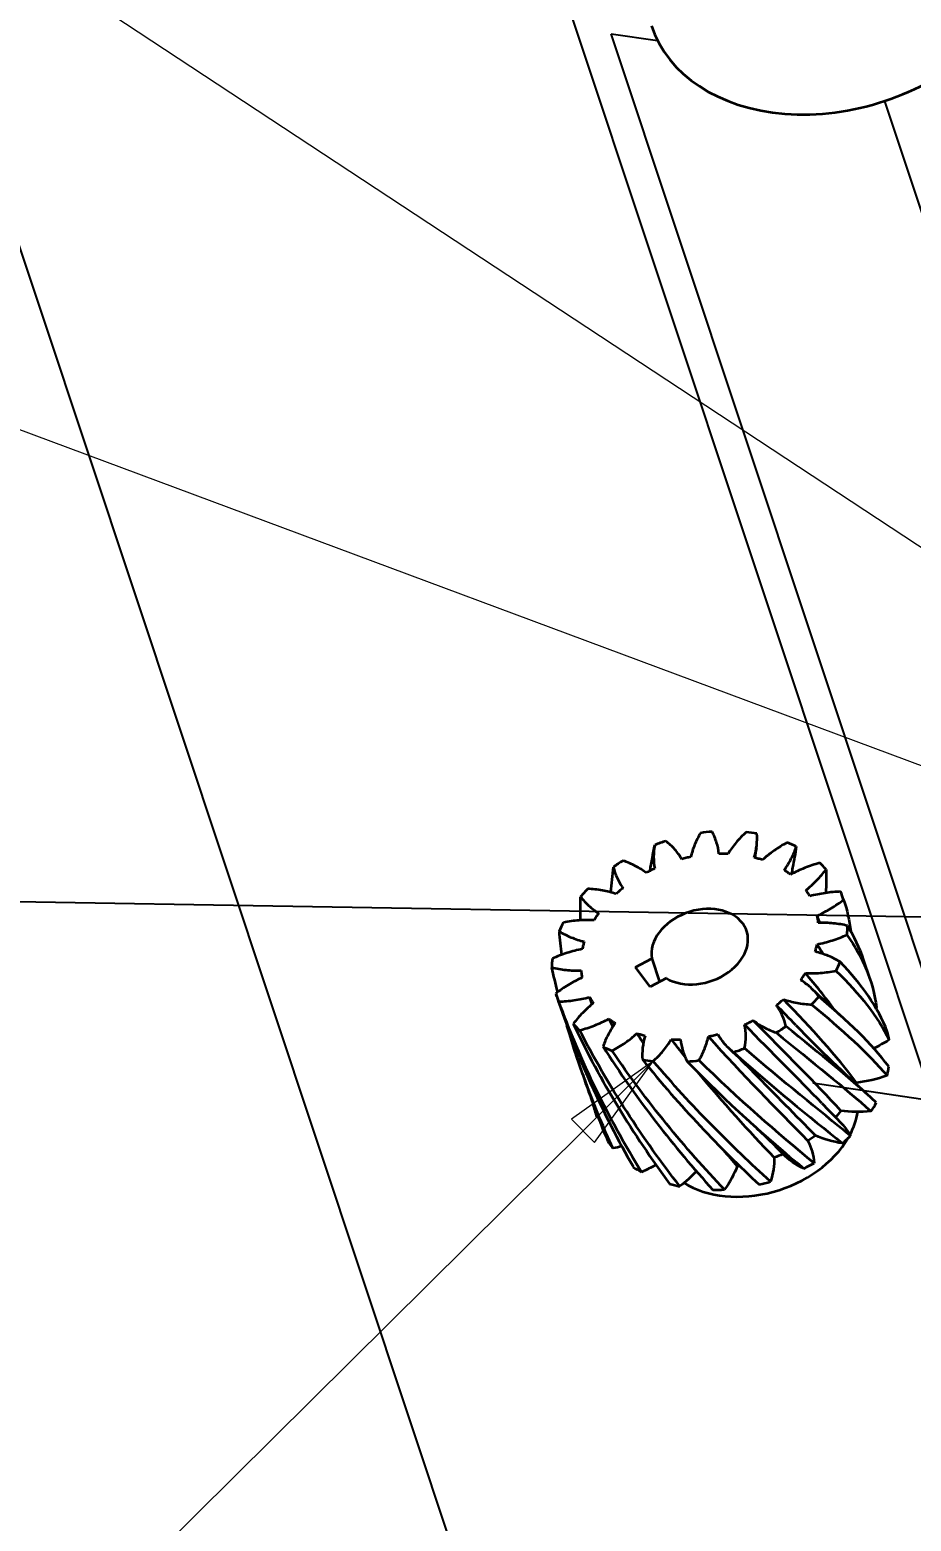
# Model space of a CAD drawing. Header units: millimetres. Extents: x 100 to 4572, y -190 to 4100.
# Drawn here: x 1452.6 to 1586.4, y 2766.5 to 2992.9 of the extents above; entities that cross this region are included whole.
import ezdxf

# ---------------------------------------------------------------- set-up
doc = ezdxf.new("R2010")
doc.units = ezdxf.units.MM
doc.header["$LTSCALE"] = 10
for name, color, linetype, lineweight in [('Symbol (ISO)', 7, 'Continuous', 18), ('Tweak Trail (ISO)', 7, 'Continuous', 25), ('Visible (ISO)', 7, 'Continuous', 35)]:
    doc.layers.add(name, color=color, linetype=linetype, lineweight=lineweight)
doc.styles.add('Note Text (ISO)', font='tahoma.ttf')

# ---------------------------------------------------------------- blocks, each defined once
blk = doc.blocks.new('Balloon22')
at = {"layer": 'Symbol (ISO)'}
for p, q in [((154.723, 283.635), (153.481, 282.756)), ((153.657, 282.579), (154.723, 283.635)), ((153.833, 282.401), (154.723, 283.635)), ((153.481, 282.756), (153.833, 282.401)), ((153.657, 282.579), (137.297, 266.357))]:
    blk.add_line(p, q, dxfattribs=at)
at = {"layer": 'Symbol (ISO)', "flags": 128}
blk.add_lwpolyline([(153.833, 282.401), (154.723, 283.635), (153.481, 282.756), (153.833, 282.401)], dxfattribs=at)
at = {"layer": 'Symbol (ISO)'}
blk.add_circle((135.175, 264.253), 3, dxfattribs=at)
blk.add_solid([(153.833, 282.401), (154.723, 283.635), (153.481, 282.756), (153.833, 282.401)], dxfattribs=at)
at = {"layer": 'Symbol (ISO)', "insert": (135.175, 264.276), "char_height": 2, "attachment_point": 5, "style": 'Note Text (ISO)'}
blk.add_mtext('8', dxfattribs=at)
blk = doc.blocks.new('Balloon40')
at = {"layer": 'Symbol (ISO)'}
blk.add_line((159.149, 287.983), (135.999, 296.61), dxfattribs=at)
blk = doc.blocks.new('Balloon41')
at = {"layer": 'Symbol (ISO)'}
blk.add_line((160.431, 290.348), (137.209, 305.641), dxfattribs=at)

msp = doc.modelspace()

# ---------------------------------------------------------------- linework, layer by layer
at = {"layer": 'Tweak Trail (ISO)'}
for p, q in [((1540.99, 2689.51), (1244.27, 3581.9)), ((1661.68, 2613.65), (1364.96, 3506.05)), ((1626.73, 2733.95), (1540.83, 2992.3)), ((1540.83, 2992.3), (1547.87, 2991.25)), ((1631.74, 2833.53), (1582.34, 2982.09)), ((1636.28, 2819.88), (1582.34, 2982.09)), ((1603.64, 2918.06), (1582.34, 2982.09)), ((1640.52, 2807.12), (1582.34, 2982.09)), ((1640.52, 2807.12), (1582.34, 2982.09)), ((1640.52, 2807.12), (1582.34, 2982.09)), ((1623.73, 2857.63), (1431.64, 2860.83)), ((1641.13, 2822.6), (1571.46, 2832.99))]:
    msp.add_line(p, q, dxfattribs=at)
at = {"layer": 'Visible (ISO)'}
for p, q in [((1576.17, 2860.66), (1576.06, 2860.98)), ((1544.54, 2850.63), (1547, 2851.95)), ((1546.74, 2847.61), (1544.54, 2850.63)), ((1547, 2851.95), (1548.19, 2848.38)), ((1580.12, 2848.79), (1579.13, 2851.76)), ((1549.21, 2848.93), (1546.74, 2847.61)), ((1532.58, 2846.16), (1532.47, 2846.48)), ((1536.52, 2834.3), (1535.54, 2837.26))]:
    msp.add_line(p, q, dxfattribs=at)
for centre, major_axis, start_param, end_param in [((1575.41, 3002.95), (-28.47, -9.47), 0, 3.141593), ((1554.27, 2853.73), (21.8, 7.25), 1.248171, 1.326711), ((1554.27, 2853.73), (21.8, 7.25), 0.934012, 1.012552), ((1554.27, 2853.73), (21.8, 7.25), 1.562331, 1.640871), ((1554.27, 2853.73), (21.8, 7.25), 0.619853, 0.698393), ((1554.27, 2853.73), (21.8, 7.25), 1.87649, 1.95503), ((1554.27, 2853.73), (21.8, 7.25), 0.305694, 0.384233), ((1554.27, 2853.73), (21.8, 7.25), 2.190649, 2.269189), ((1554.27, 2853.73), (21.8, 7.25), 6.27472, 6.35326), ((1554.27, 2853.73), (-7.12, -2.37), 0.569512, 6.173024), ((1554.27, 2853.73), (21.8, 7.25), 2.504809, 2.583348), ((1554.27, 2853.73), (21.8, 7.25), 5.96056, 6.0391), ((1554.27, 2853.73), (-21.8, -7.25), 5.96056, 6.0391), ((1554.27, 2853.73), (-21.8, -7.25), 2.504809, 2.583348), ((1554.27, 2853.73), (-21.8, -7.25), 6.27472, 6.35326), ((1554.27, 2853.73), (-21.8, -7.25), 2.190649, 2.269189), ((1554.27, 2853.73), (-21.8, -7.25), 0.305694, 0.384233), ((1554.27, 2853.73), (-21.8, -7.25), 1.87649, 1.95503), ((1560.71, 2834.35), (21.8, 7.25), 6.159431, 6.237971), ((1554.27, 2853.73), (-21.8, -7.25), 0.619853, 0.698393), ((1554.27, 2853.73), (-21.8, -7.25), 0.934012, 1.012552), ((1554.27, 2853.73), (-21.8, -7.25), 1.248171, 1.326711), ((1554.27, 2853.73), (-21.8, -7.25), 1.562331, 1.640871), ((1560.71, 2834.35), (21.8, 7.25), 5.845272, 5.923812), ((1560.71, 2834.35), (-21.8, -7.25), 2.38952, 2.46806), ((1562.86, 2827.9), (15.08, 5.01), 5.629785, 5.918083), ((1560.71, 2834.35), (-21.8, -7.25), 0.190405, 0.268945), ((1562.86, 2827.9), (15.08, 5.01), 3.689476, 5.589373), ((1560.71, 2834.35), (-21.8, -7.25), 2.075361, 2.153901), ((1560.71, 2834.35), (-21.8, -7.25), 1.761202, 1.839742), ((1560.71, 2834.35), (-21.8, -7.25), 0.504565, 0.583105), ((1560.71, 2834.35), (-21.8, -7.25), 0.818724, 0.897264), ((1560.71, 2834.35), (-21.8, -7.25), 1.132883, 1.211423), ((1560.71, 2834.35), (-21.8, -7.25), 1.447043, 1.525582)]:
    msp.add_ellipse(centre, major_axis=major_axis, ratio=0.73262, start_param=start_param, end_param=end_param, dxfattribs=at)
for points, knots in [([(1554.38, 2870.98), (1554.04, 2870.39), (1553.74, 2869.79), (1553.26, 2868.58), (1553.07, 2867.97), (1552.94, 2867.36)], [0, 0, 0, 0, 0.2397258, 0.2397258, 0.4794516, 0.4794516, 0.4794516, 0.4794516]), ([(1557.18, 2867.83), (1557.12, 2868.42), (1557, 2869), (1556.66, 2870.11), (1556.43, 2870.65), (1556.14, 2871.17)], [0, 0, 0, 0, 0.2397258, 0.2397258, 0.4794516, 0.4794516, 0.4794516, 0.4794516]), ([(1561.31, 2871.11), (1560.76, 2870.61), (1560.26, 2870.07), (1559.34, 2868.97), (1558.93, 2868.4), (1558.57, 2867.82)], [0, 0, 0, 0, 0.2397258, 0.2397258, 0.4794516, 0.4794516, 0.4794516, 0.4794516]), ([(1562.54, 2867.25), (1562.73, 2867.86), (1562.85, 2868.47), (1562.99, 2869.68), (1563, 2870.29), (1562.96, 2870.88)], [0, 0, 0, 0, 0.2397258, 0.2397258, 0.4794516, 0.4794516, 0.4794516, 0.4794516]), ([(1547.45, 2869.15), (1547.33, 2868.54), (1547.28, 2867.94), (1547.28, 2866.74), (1547.33, 2866.15), (1547.45, 2865.57)], [0, 0, 0, 0, 0.2397258, 0.2397258, 0.4794516, 0.4794516, 0.4794516, 0.4794516]), ([(1551.54, 2867.03), (1551.24, 2867.54), (1550.89, 2868.03), (1550.09, 2868.94), (1549.64, 2869.37), (1549.14, 2869.76)], [0, 0, 0, 0, 0.2397258, 0.2397258, 0.4794516, 0.4794516, 0.4794516, 0.4794516]), ([(1567.55, 2869.55), (1566.86, 2869.17), (1566.19, 2868.76), (1564.93, 2867.87), (1564.33, 2867.39), (1563.78, 2866.89)], [0, 0, 0, 0, 0.2397258, 0.2397258, 0.4794516, 0.4794516, 0.4794516, 0.4794516]), ([(1567.09, 2865.34), (1567.5, 2865.92), (1567.86, 2866.5), (1568.47, 2867.69), (1568.73, 2868.3), (1568.93, 2868.91)], [0, 0, 0, 0, 0.2397258, 0.2397258, 0.4794516, 0.4794516, 0.4794516, 0.4794516]), ([(1546.16, 2864.93), (1545.65, 2865.31), (1545.1, 2865.66), (1543.93, 2866.28), (1543.3, 2866.55), (1542.64, 2866.78)], [0, 0, 0, 0, 0.2397258, 0.2397258, 0.4794516, 0.4794516, 0.4794516, 0.4794516]), ([(1552.94, 2867.36), (1552.71, 2867.31), (1552.47, 2867.26), (1552, 2867.15), (1551.77, 2867.09), (1551.54, 2867.03)], [0, 0, 0, 0, 0.0725607, 0.0725607, 0.1451213, 0.1451213, 0.1451213, 0.1451213]), ([(1558.57, 2867.82), (1558.34, 2867.83), (1558.11, 2867.83), (1557.65, 2867.84), (1557.42, 2867.84), (1557.18, 2867.83)], [0, 0, 0, 0, 0.0725607, 0.0725607, 0.1451213, 0.1451213, 0.1451213, 0.1451213]), ([(1563.78, 2866.89), (1563.57, 2866.96), (1563.37, 2867.02), (1562.96, 2867.14), (1562.75, 2867.2), (1562.54, 2867.25)], [0, 0, 0, 0, 0.0725607, 0.0725607, 0.1451213, 0.1451213, 0.1451213, 0.1451213]), ([(1572.48, 2866.43), (1571.72, 2866.22), (1570.96, 2865.97), (1569.47, 2865.38), (1568.75, 2865.05), (1568.05, 2864.68)], [0, 0, 0, 0, 0.2397258, 0.2397258, 0.4794516, 0.4794516, 0.4794516, 0.4794516]), ([(1541.18, 2865.82), (1541.31, 2865.25), (1541.49, 2864.69), (1541.98, 2863.62), (1542.27, 2863.11), (1542.62, 2862.62)], [0, 0, 0, 0, 0.2397258, 0.2397258, 0.4794516, 0.4794516, 0.4794516, 0.4794516]), ([(1547.45, 2865.57), (1547.23, 2865.47), (1547.01, 2865.37), (1546.58, 2865.15), (1546.37, 2865.04), (1546.16, 2864.93)], [0, 0, 0, 0, 0.0725607, 0.0725607, 0.1451213, 0.1451213, 0.1451213, 0.1451213]), ([(1568.05, 2864.68), (1567.9, 2864.8), (1567.74, 2864.91), (1567.42, 2865.13), (1567.26, 2865.24), (1567.09, 2865.34)], [0, 0, 0, 0, 0.0725607, 0.0725607, 0.1451213, 0.1451213, 0.1451213, 0.1451213]), ([(1570.39, 2862.3), (1570.98, 2862.78), (1571.54, 2863.28), (1572.56, 2864.33), (1573.03, 2864.88), (1573.46, 2865.45)], [0, 0, 0, 0, 0.2397258, 0.2397258, 0.4794516, 0.4794516, 0.4794516, 0.4794516]), ([(1541.57, 2861.73), (1540.91, 2861.95), (1540.21, 2862.13), (1538.78, 2862.39), (1538.04, 2862.47), (1537.28, 2862.52)], [0, 0, 0, 0, 0.2397258, 0.2397258, 0.4794516, 0.4794516, 0.4794516, 0.4794516]), ([(1542.62, 2862.62), (1542.44, 2862.48), (1542.26, 2862.33), (1541.91, 2862.04), (1541.74, 2861.89), (1541.57, 2861.73)], [0, 0, 0, 0, 0.0725607, 0.0725607, 0.1451213, 0.1451213, 0.1451213, 0.1451213]), ([(1570.98, 2861.4), (1570.89, 2861.55), (1570.79, 2861.71), (1570.6, 2862.01), (1570.49, 2862.16), (1570.39, 2862.3)], [0, 0, 0, 0, 0.0725607, 0.0725607, 0.1451213, 0.1451213, 0.1451213, 0.1451213]), ([(1575.64, 2862.08), (1574.87, 2862.05), (1574.09, 2861.98), (1572.53, 2861.75), (1571.75, 2861.6), (1570.98, 2861.4)], [0, 0, 0, 0, 0.2397258, 0.2397258, 0.4794516, 0.4794516, 0.4794516, 0.4794516]), ([(1536.19, 2861.3), (1536.55, 2860.82), (1536.96, 2860.37), (1537.88, 2859.54), (1538.38, 2859.15), (1538.93, 2858.8)], [0, 0, 0, 0, 0.2397258, 0.2397258, 0.4794516, 0.4794516, 0.4794516, 0.4794516]), ([(1572.11, 2858.42), (1572.83, 2858.76), (1573.52, 2859.13), (1574.86, 2859.94), (1575.5, 2860.37), (1576.11, 2860.84)], [0, 0, 0, 0, 0.2397258, 0.2397258, 0.4794516, 0.4794516, 0.4794516, 0.4794516]), ([(1538.23, 2857.75), (1537.47, 2857.78), (1536.7, 2857.77), (1535.15, 2857.65), (1534.37, 2857.55), (1533.59, 2857.4)], [0, 0, 0, 0, 0.2397258, 0.2397258, 0.4794516, 0.4794516, 0.4794516, 0.4794516]), ([(1538.93, 2858.8), (1538.81, 2858.63), (1538.69, 2858.46), (1538.45, 2858.11), (1538.34, 2857.93), (1538.23, 2857.75)], [0, 0, 0, 0, 0.0725607, 0.0725607, 0.1451213, 0.1451213, 0.1451213, 0.1451213]), ([(1572.26, 2857.36), (1572.25, 2857.54), (1572.23, 2857.72), (1572.17, 2858.07), (1572.14, 2858.25), (1572.11, 2858.42)], [0, 0, 0, 0, 0.0725607, 0.0725607, 0.1451213, 0.1451213, 0.1451213, 0.1451213]), ([(1576.7, 2856.9), (1576, 2857.07), (1575.28, 2857.19), (1573.79, 2857.34), (1573.03, 2857.38), (1572.26, 2857.36)], [0, 0, 0, 0, 0.2397258, 0.2397258, 0.4794516, 0.4794516, 0.4794516, 0.4794516]), ([(1532.97, 2856.04), (1533.53, 2855.7), (1534.12, 2855.4), (1535.39, 2854.88), (1536.05, 2854.66), (1536.74, 2854.49)], [0, 0, 0, 0, 0.2397258, 0.2397258, 0.4794516, 0.4794516, 0.4794516, 0.4794516]), ([(1572.08, 2854.08), (1572.85, 2854.24), (1573.63, 2854.44), (1575.15, 2854.93), (1575.9, 2855.22), (1576.62, 2855.54)], [0, 0, 0, 0, 0.2397258, 0.2397258, 0.4794516, 0.4794516, 0.4794516, 0.4794516]), ([(1536.46, 2853.38), (1535.68, 2853.22), (1534.91, 2853.02), (1533.39, 2852.53), (1532.64, 2852.24), (1531.91, 2851.92)], [0, 0, 0, 0, 0.2397258, 0.2397258, 0.4794516, 0.4794516, 0.4794516, 0.4794516]), ([(1536.74, 2854.49), (1536.69, 2854.3), (1536.63, 2854.12), (1536.54, 2853.75), (1536.5, 2853.56), (1536.46, 2853.38)], [0, 0, 0, 0, 0.0725607, 0.0725607, 0.1451213, 0.1451213, 0.1451213, 0.1451213]), ([(1571.79, 2852.97), (1571.85, 2853.16), (1571.9, 2853.34), (1572, 2853.71), (1572.04, 2853.9), (1572.08, 2854.08)], [0, 0, 0, 0, 0.0725607, 0.0725607, 0.1451213, 0.1451213, 0.1451213, 0.1451213]), ([(1575.57, 2851.42), (1575.01, 2851.76), (1574.41, 2852.06), (1573.15, 2852.58), (1572.48, 2852.8), (1571.79, 2852.97)], [0, 0, 0, 0, 0.2397258, 0.2397258, 0.4794516, 0.4794516, 0.4794516, 0.4794516]), ([(1531.83, 2850.56), (1532.53, 2850.39), (1533.26, 2850.27), (1534.74, 2850.12), (1535.5, 2850.08), (1536.27, 2850.1)], [0, 0, 0, 0, 0.2397258, 0.2397258, 0.4794516, 0.4794516, 0.4794516, 0.4794516]), ([(1536.27, 2850.1), (1536.29, 2849.92), (1536.31, 2849.74), (1536.36, 2849.39), (1536.39, 2849.21), (1536.43, 2849.04)], [0, 0, 0, 0, 0.0725607, 0.0725607, 0.1451213, 0.1451213, 0.1451213, 0.1451213]), ([(1570.3, 2849.71), (1571.06, 2849.68), (1571.83, 2849.69), (1573.39, 2849.81), (1574.17, 2849.91), (1574.95, 2850.06)], [0, 0, 0, 0, 0.2397258, 0.2397258, 0.4794516, 0.4794516, 0.4794516, 0.4794516]), ([(1536.43, 2849.04), (1535.71, 2848.7), (1535.01, 2848.33), (1533.67, 2847.52), (1533.03, 2847.09), (1532.43, 2846.62)], [0, 0, 0, 0, 0.2397258, 0.2397258, 0.4794516, 0.4794516, 0.4794516, 0.4794516]), ([(1569.61, 2848.66), (1569.73, 2848.83), (1569.85, 2849), (1570.08, 2849.35), (1570.2, 2849.53), (1570.3, 2849.71)], [0, 0, 0, 0, 0.0725607, 0.0725607, 0.1451213, 0.1451213, 0.1451213, 0.1451213]), ([(1572.35, 2846.16), (1571.99, 2846.64), (1571.57, 2847.09), (1570.66, 2847.92), (1570.15, 2848.31), (1569.61, 2848.66)], [0, 0, 0, 0, 0.2397258, 0.2397258, 0.4794516, 0.4794516, 0.4794516, 0.4794516]), ([(1532.9, 2845.38), (1533.67, 2845.41), (1534.45, 2845.48), (1536.01, 2845.71), (1536.79, 2845.86), (1537.56, 2846.06)], [0, 0, 0, 0, 0.2397258, 0.2397258, 0.4794516, 0.4794516, 0.4794516, 0.4794516]), ([(1537.56, 2846.06), (1537.65, 2845.91), (1537.74, 2845.75), (1537.94, 2845.45), (1538.04, 2845.3), (1538.15, 2845.16)], [0, 0, 0, 0, 0.0725607, 0.0725607, 0.1451213, 0.1451213, 0.1451213, 0.1451213]), ([(1565.92, 2844.84), (1566.1, 2844.98), (1566.27, 2845.13), (1566.62, 2845.42), (1566.79, 2845.57), (1566.96, 2845.73)], [0, 0, 0, 0, 0.0725607, 0.0725607, 0.1451213, 0.1451213, 0.1451213, 0.1451213]), ([(1566.96, 2845.73), (1567.63, 2845.51), (1568.32, 2845.33), (1569.76, 2845.07), (1570.5, 2844.99), (1571.25, 2844.94)], [0, 0, 0, 0, 0.2397258, 0.2397258, 0.4794516, 0.4794516, 0.4794516, 0.4794516]), ([(1538.15, 2845.16), (1537.55, 2844.68), (1537, 2844.18), (1535.97, 2843.13), (1535.5, 2842.58), (1535.08, 2842.01)], [0, 0, 0, 0, 0.2397258, 0.2397258, 0.4794516, 0.4794516, 0.4794516, 0.4794516]), ([(1567.36, 2841.64), (1567.23, 2842.21), (1567.04, 2842.77), (1566.56, 2843.84), (1566.26, 2844.35), (1565.92, 2844.84)], [0, 0, 0, 0, 0.2397258, 0.2397258, 0.4794516, 0.4794516, 0.4794516, 0.4794516]), ([(1536.05, 2841.03), (1536.82, 2841.24), (1537.58, 2841.49), (1539.06, 2842.08), (1539.79, 2842.41), (1540.49, 2842.78)], [0, 0, 0, 0, 0.2397258, 0.2397258, 0.4794516, 0.4794516, 0.4794516, 0.4794516]), ([(1541.44, 2842.12), (1541.03, 2841.54), (1540.68, 2840.96), (1540.06, 2839.77), (1539.81, 2839.16), (1539.61, 2838.55)], [0, 0, 0, 0, 0.2397258, 0.2397258, 0.4794516, 0.4794516, 0.4794516, 0.4794516]), ([(1540.49, 2842.78), (1540.64, 2842.66), (1540.79, 2842.55), (1541.11, 2842.33), (1541.28, 2842.22), (1541.44, 2842.12)], [0, 0, 0, 0, 0.0725607, 0.0725607, 0.1451213, 0.1451213, 0.1451213, 0.1451213]), ([(1561.09, 2841.89), (1561.31, 2841.99), (1561.52, 2842.09), (1561.95, 2842.31), (1562.17, 2842.42), (1562.38, 2842.53)], [0, 0, 0, 0, 0.0725607, 0.0725607, 0.1451213, 0.1451213, 0.1451213, 0.1451213]), ([(1561.09, 2838.31), (1561.2, 2838.92), (1561.26, 2839.52), (1561.26, 2840.72), (1561.2, 2841.31), (1561.09, 2841.89)], [0, 0, 0, 0, 0.2397258, 0.2397258, 0.4794516, 0.4794516, 0.4794516, 0.4794516]), ([(1562.38, 2842.53), (1562.88, 2842.15), (1563.43, 2841.8), (1564.61, 2841.18), (1565.23, 2840.91), (1565.89, 2840.68)], [0, 0, 0, 0, 0.2397258, 0.2397258, 0.4794516, 0.4794516, 0.4794516, 0.4794516]), ([(1540.99, 2837.91), (1541.68, 2838.29), (1542.34, 2838.7), (1543.61, 2839.59), (1544.2, 2840.07), (1544.76, 2840.57)], [0, 0, 0, 0, 0.2397258, 0.2397258, 0.4794516, 0.4794516, 0.4794516, 0.4794516]), ([(1544.76, 2840.57), (1544.96, 2840.5), (1545.16, 2840.44), (1545.57, 2840.32), (1545.78, 2840.26), (1545.99, 2840.21)], [0, 0, 0, 0, 0.0725607, 0.0725607, 0.1451213, 0.1451213, 0.1451213, 0.1451213]), ([(1545.99, 2840.21), (1545.81, 2839.6), (1545.68, 2838.99), (1545.54, 2837.78), (1545.53, 2837.17), (1545.58, 2836.58)], [0, 0, 0, 0, 0.2397258, 0.2397258, 0.4794516, 0.4794516, 0.4794516, 0.4794516]), ([(1547.23, 2836.35), (1547.77, 2836.85), (1548.28, 2837.39), (1549.19, 2838.49), (1549.6, 2839.06), (1549.96, 2839.64)], [0, 0, 0, 0, 0.2397258, 0.2397258, 0.4794516, 0.4794516, 0.4794516, 0.4794516]), ([(1549.96, 2839.64), (1550.19, 2839.63), (1550.42, 2839.63), (1550.89, 2839.62), (1551.12, 2839.62), (1551.35, 2839.63)], [0, 0, 0, 0, 0.0725607, 0.0725607, 0.1451213, 0.1451213, 0.1451213, 0.1451213]), ([(1551.35, 2839.63), (1551.41, 2839.04), (1551.53, 2838.46), (1551.88, 2837.35), (1552.11, 2836.8), (1552.39, 2836.29)], [0, 0, 0, 0, 0.2397258, 0.2397258, 0.4794516, 0.4794516, 0.4794516, 0.4794516]), ([(1554.15, 2836.48), (1554.5, 2837.07), (1554.79, 2837.67), (1555.28, 2838.88), (1555.46, 2839.49), (1555.59, 2840.1)], [0, 0, 0, 0, 0.2397258, 0.2397258, 0.4794516, 0.4794516, 0.4794516, 0.4794516]), ([(1555.59, 2840.1), (1555.83, 2840.15), (1556.06, 2840.2), (1556.53, 2840.31), (1556.77, 2840.37), (1557, 2840.43)], [0, 0, 0, 0, 0.0725607, 0.0725607, 0.1451213, 0.1451213, 0.1451213, 0.1451213]), ([(1557, 2840.43), (1557.3, 2839.92), (1557.65, 2839.43), (1558.45, 2838.52), (1558.9, 2838.09), (1559.39, 2837.7)], [0, 0, 0, 0, 0.2397258, 0.2397258, 0.4794516, 0.4794516, 0.4794516, 0.4794516])]:
    msp.add_open_spline(points, degree=3, knots=knots, dxfattribs=at)
for points in [[(1546.73, 2865.23), (1546.96, 2866.55), (1547.2, 2867.86), (1547.45, 2869.15)], [(1562.87, 2868.67), (1562.79, 2868.19), (1562.72, 2867.71), (1562.65, 2867.22)], [(1568.93, 2868.91), (1568.77, 2867.88), (1568.58, 2866.82), (1568.37, 2865.73)], [(1540.79, 2861.97), (1540.9, 2863.26), (1541.03, 2864.55), (1541.18, 2865.82)], [(1568.37, 2865.73), (1568.31, 2865.4), (1568.25, 2865.08), (1568.19, 2864.75)], [(1573.46, 2865.45), (1573.5, 2864.3), (1573.48, 2863.11), (1573.4, 2861.88)], [(1536.18, 2857.73), (1536.17, 2858.92), (1536.17, 2860.11), (1536.19, 2861.3)], [(1576.11, 2860.84), (1576.63, 2859.31), (1576.99, 2857.72), (1577.2, 2856.06)], [(1572.51, 2857.37), (1572.38, 2857.72), (1572.25, 2858.07), (1572.11, 2858.42)], [(1579.13, 2851.76), (1578.54, 2853.53), (1577.73, 2855.23), (1576.7, 2856.9)], [(1533.37, 2852.5), (1533.22, 2853.68), (1533.09, 2854.86), (1532.97, 2856.04)], [(1576.62, 2855.54), (1579.09, 2852.06), (1580.56, 2848.5), (1581.11, 2844.49)], [(1573, 2852.61), (1572.71, 2853.1), (1572.4, 2853.59), (1572.08, 2854.08)], [(1532.73, 2846.85), (1532.41, 2848.08), (1532.11, 2849.32), (1531.83, 2850.56)], [(1574.95, 2850.06), (1578.58, 2846.54), (1581.29, 2843.17), (1583, 2839.57)], [(1582.72, 2840.87), (1581.32, 2844.55), (1578.92, 2847.93), (1575.57, 2851.42)], [(1574.7, 2844.15), (1573.39, 2845.98), (1571.92, 2847.83), (1570.3, 2849.71)], [(1532.58, 2846.16), (1535.58, 2837.13), (1539.53, 2828.4), (1544.2, 2820.29)], [(1537.97, 2845.02), (1537.83, 2845.36), (1537.7, 2845.71), (1537.56, 2846.06)], [(1578.07, 2833.08), (1575.07, 2837.14), (1571.3, 2841.25), (1566.96, 2845.73)], [(1571.3, 2847.34), (1572.85, 2845.86), (1574.39, 2844.42), (1575.92, 2843.03)], [(1582.98, 2835.52), (1580.37, 2838.99), (1576.77, 2842.41), (1572.35, 2846.16)], [(1545.44, 2819.51), (1540.48, 2827.57), (1536.21, 2836.29), (1532.9, 2845.38)], [(1568.85, 2841.82), (1567.9, 2842.81), (1566.92, 2843.81), (1565.92, 2844.84)], [(1571.25, 2844.94), (1575.91, 2841.08), (1579.8, 2837.61), (1582.7, 2834.15)], [(1581.11, 2844.49), (1581.08, 2844.46), (1581.05, 2844.43), (1581.03, 2844.4)], [(1541.11, 2823.12), (1538.36, 2829.13), (1536.02, 2835.38), (1534.13, 2841.74)], [(1535.08, 2842.01), (1539.21, 2833.32), (1544.21, 2825.16), (1549.7, 2817.74)], [(1551.26, 2817.35), (1545.64, 2824.55), (1540.44, 2832.5), (1536.05, 2841.03)], [(1541.1, 2841.61), (1540.89, 2842), (1540.69, 2842.39), (1540.49, 2842.78)], [(1572.8, 2829.96), (1569.24, 2833.66), (1565.27, 2837.59), (1561.09, 2841.89)], [(1575.69, 2828.8), (1571.82, 2833.04), (1567.28, 2837.54), (1562.38, 2842.53)], [(1581.06, 2830.06), (1577.3, 2833.61), (1572.62, 2837.36), (1567.36, 2841.64)], [(1568.86, 2841.82), (1572.55, 2837.99), (1576.26, 2834.45), (1579.87, 2831.16)], [(1545.72, 2839.1), (1545.4, 2839.59), (1545.08, 2840.08), (1544.76, 2840.57)], [(1552.02, 2837.06), (1551.33, 2837.91), (1550.65, 2838.77), (1549.96, 2839.64)], [(1570.7, 2824.26), (1565.98, 2829.04), (1560.82, 2834.26), (1555.59, 2840.1)], [(1565.89, 2840.68), (1571.32, 2836.23), (1576.22, 2832.36), (1580.26, 2828.74)], [(1583, 2839.57), (1582.26, 2839.11), (1581.49, 2838.68), (1580.68, 2838.3)], [(1539.61, 2838.55), (1544.66, 2830.59), (1550.37, 2823.31), (1556.28, 2816.82)], [(1558.02, 2816.86), (1552.06, 2823.12), (1546.23, 2830.16), (1540.99, 2837.91)], [(1545.58, 2836.58), (1551.26, 2829.5), (1557.33, 2823.18), (1563.29, 2817.61)], [(1571.62, 2820.89), (1566.12, 2825.42), (1560.14, 2830.57), (1554.15, 2836.48)], [(1562.49, 2834.6), (1561.39, 2835.74), (1560.14, 2836.96), (1558.75, 2838.25)], [(1559.39, 2837.7), (1565.28, 2832.46), (1570.92, 2827.93), (1575.9, 2823.88)], [(1577.14, 2825.01), (1572.39, 2828.93), (1566.89, 2833.28), (1561.09, 2838.31)], [(1536.53, 2834.3), (1537.66, 2830.89), (1538.92, 2827.52), (1540.31, 2824.22)], [(1565.03, 2818.07), (1559.12, 2823.42), (1553.02, 2829.49), (1547.23, 2836.35)], [(1552.39, 2836.29), (1558.36, 2830.14), (1564.41, 2824.77), (1570.05, 2820.05)], [(1565.56, 2821.71), (1561.75, 2825.72), (1557.83, 2830.04), (1553.95, 2834.71)], [(1571.85, 2825.07), (1568.9, 2828.05), (1565.75, 2831.22), (1562.49, 2834.6)], [(1582.7, 2834.15), (1581.19, 2833.62), (1579.62, 2833.26), (1578.07, 2833.08)], [(1578.07, 2833.08), (1578.04, 2833.01), (1578.02, 2832.95), (1577.99, 2832.88)], [(1538.7, 2827.84), (1538.48, 2828.51), (1538.28, 2829.19), (1538.08, 2829.87)], [(1572.8, 2829.96), (1573.7, 2829.02), (1574.6, 2828.11), (1575.5, 2827.21)], [(1538.85, 2827.83), (1538.8, 2827.83), (1538.75, 2827.83), (1538.7, 2827.84)], [(1566.44, 2822.73), (1565, 2824.23), (1563.3, 2825.85), (1561.38, 2827.6)], [(1575.69, 2828.8), (1575.43, 2828.47), (1575.16, 2828.15), (1574.88, 2827.83)], [(1580.26, 2828.74), (1578.7, 2828.58), (1577.15, 2828.6), (1575.69, 2828.8)], [(1575.5, 2827.21), (1576.16, 2826.54), (1576.72, 2825.81), (1577.14, 2825.01)], [(1542.45, 2823.42), (1542, 2823.31), (1541.56, 2823.21), (1541.11, 2823.12)], [(1559.95, 2820.4), (1559.27, 2821.2), (1558.58, 2822.02), (1557.89, 2822.84)], [(1571.85, 2825.07), (1571.47, 2824.79), (1571.09, 2824.52), (1570.7, 2824.26)], [(1570.7, 2824.26), (1571.23, 2823.21), (1571.54, 2822.07), (1571.62, 2820.89)], [(1575.9, 2823.88), (1574.44, 2824.1), (1573.07, 2824.51), (1571.85, 2825.07)], [(1547.62, 2820.62), (1546.92, 2820.21), (1546.19, 2819.84), (1545.44, 2819.51)], [(1565.56, 2821.71), (1565.61, 2820.52), (1565.43, 2819.29), (1565.03, 2818.07)], [(1566.91, 2822.24), (1566.47, 2822.05), (1566.02, 2821.87), (1565.56, 2821.71)], [(1566.91, 2822.24), (1566.75, 2822.4), (1566.6, 2822.57), (1566.44, 2822.73)], [(1570.05, 2820.05), (1568.84, 2820.63), (1567.78, 2821.37), (1566.91, 2822.24)], [(1553.75, 2819.65), (1553.02, 2818.83), (1552.18, 2818.06), (1551.26, 2817.35)], [(1559.95, 2820.4), (1559.52, 2819.18), (1558.86, 2817.99), (1558.02, 2816.86)], [(1560.32, 2820.44), (1560.2, 2820.42), (1560.08, 2820.41), (1559.95, 2820.4)]]:
    msp.add_open_spline(points, degree=3, dxfattribs=at)

# ---------------------------------------------------------------- block references
at = {"layer": 'Symbol (ISO)', "xscale": 10, "yscale": 10, "zscale": 10}
for name in ['Balloon41', 'Balloon40', 'Balloon22']:
    msp.add_blockref(name, (0, 0), dxfattribs=at)

doc.saveas('drawing.dxf')
